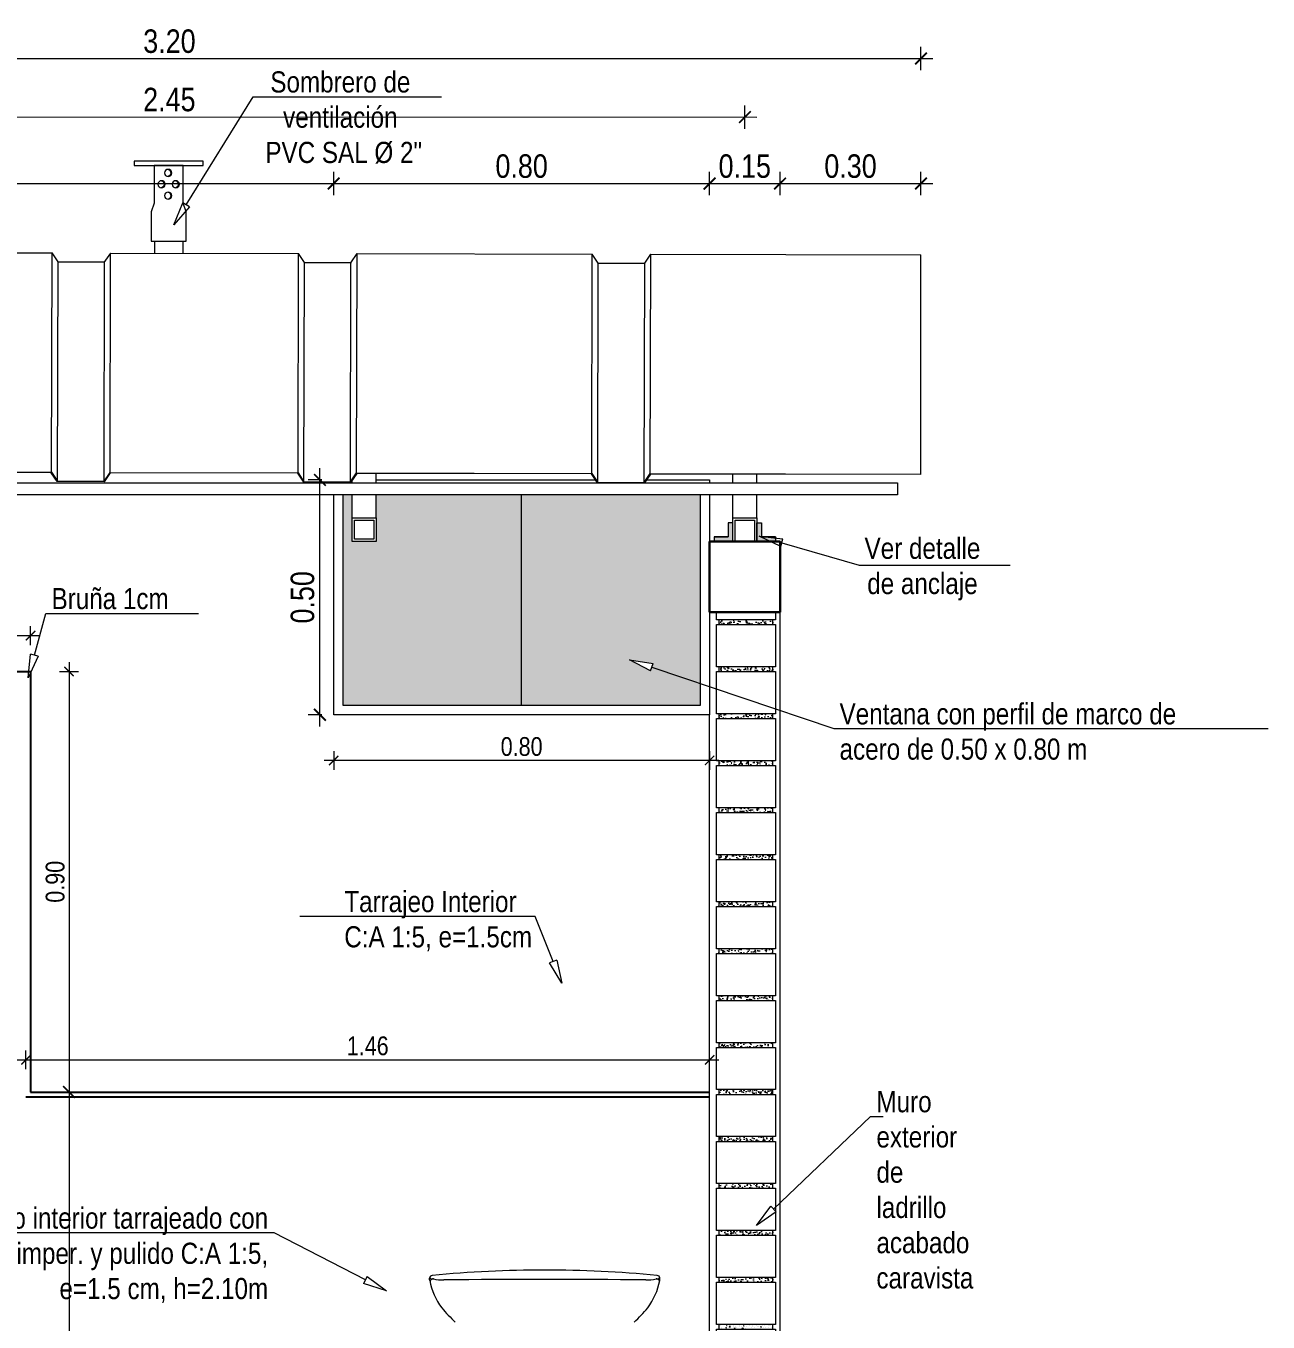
# Model space of a CAD drawing. Header units: metres. Extents: x 116.6 to 157, y -0.9 to 78.1.
# Drawn here: x 118.91 to 121.553, y 68.803 to 71.562 of the extents above; entities that cross this region are included whole.
import ezdxf
from ezdxf import colors
from ezdxf.entities.mleader import LeaderData, LeaderLine
from ezdxf.math import Vec2, Vec3

# ---------------------------------------------------------------- set-up
doc = ezdxf.new("R2010")
doc.units = ezdxf.units.M
doc.layers.get('0').update_dxf_attribs({"color": 253})
doc.layers.get('Defpoints').update_dxf_attribs({"color": 30, "lineweight": 9})
for name, color, linetype, lineweight in [('-Accesorios PVC', 88, 'Continuous', 20), ('-Acero techos', 252, 'Continuous', 13), ('-Achurado', 251, 'Continuous', 5), ('-Acotado', 251, 'Continuous', 5), ('-Ladrillo', 34, 'Continuous', 9), ('-Techo', 136, 'Continuous', 20), ('-Vista', 148, 'Continuous', 9), ('FIC-2ES_CONCRETO 210', 251, 'Continuous', 30), ('FIC-2ES_VEREDA', 253, 'Continuous', 5), ('pluma 1', 1, 'Continuous', 9), ('sanitarios', 134, 'Continuous', 15), ('ventana', 152, 'Continuous', 20)]:
    doc.layers.add(name, color=color, linetype=linetype, lineweight=lineweight)
doc.layers.add('A_50_CotasExter', color=253, linetype='Continuous')
doc.styles.add('-Arial Narrow', font='ARIALN.TTF')
doc.dimstyles.new('Esc 1_20n', dxfattribs={"dimscale": 0.02, "dimtxt": 2, "dimasz": 1, "dimexe": 1, "dimexo": 1, "dimgap": 0.45, "dimtad": 1, "dimtoh": 1, "dimzin": 3, "dimdsep": 46, "dimtxsty": '-Arial Narrow', "dimblk": 'ARCHTICK', "dimcen": 1, "dimdle": 1, "dimclrd": 252, "dimclre": 252, "dimclrt": 252, "dimadec": 0, "dimazin": 0, "dimtfac": 1, "dimtix": 1, "dimtmove": 1, "dimatfit": 2, "dimldrblk": 'ARCHTICK', "dimfxl": 1, "dimfxlon": 1, "dimtolj": 2, "dimlwd": 5, "dimlwe": 5, "dimarcsym": 0})

# ---------------------------------------------------------------- blocks, each defined once
blk = doc.blocks.new('_ArchTick')
at = {"color": 0, "linetype": 'ByBlock', "const_width": 0.15}
blk.add_lwpolyline([(-0.5, -0.5), (0.5, 0.5)], dxfattribs=at)
blk = doc.blocks.new('*D89')
at = {"layer": '-Acotado', "color": 252, "lineweight": 5, "transparency": 16777216}
for p, q in [((118.0648, 70.2444), (118.0648, 70.2844)), ((118.9198, 70.2444), (118.9198, 70.2844)), ((118.0448, 70.2644), (118.9398, 70.2644))]:
    blk.add_line(p, q, dxfattribs=at)
at = {"layer": 'Defpoints', "color": 0, "transparency": 16777216}
for p in [(118.9198, 70.2644), (118.0648, 70.1781), (118.9198, 70.1781)]:
    blk.add_point(p, dxfattribs=at)
at = {"layer": '-Acotado', "color": 252, "lineweight": 5, "transparency": 16777216, "xscale": 0.02, "yscale": 0.02, "zscale": 0.02, "rotation": 180}
blk.add_blockref('_ArchTick', (118.0648, 70.2644), dxfattribs=at)
at = {"layer": '-Acotado', "color": 252, "lineweight": 5, "transparency": 16777216, "xscale": 0.02, "yscale": 0.02, "zscale": 0.02}
blk.add_blockref('_ArchTick', (118.9198, 70.2644), dxfattribs=at)
at = {"layer": '-Acotado', "color": 252, "transparency": 16777216, "insert": (118.4923, 70.2938), "char_height": 0.04, "attachment_point": 5, "style": '-Arial Narrow'}
blk.add_mtext('\\A2;0.85', dxfattribs=at)
blk = doc.blocks.new('*D87')
at = {"layer": '-Acotado', "color": 252, "lineweight": 5, "transparency": 16777216}
for p, q in [((118.9816, 70.1881), (119.0216, 70.1881)), ((119.0016, 70.2081), (119.0016, 69.2731)), ((118.9816, 69.2931), (119.0216, 69.2931))]:
    blk.add_line(p, q, dxfattribs=at)
at = {"layer": 'Defpoints', "color": 0, "transparency": 16777216}
for p in [(118.9198, 70.1881), (118.9198, 69.2931), (119.0016, 69.2931)]:
    blk.add_point(p, dxfattribs=at)
at = {"layer": '-Acotado', "color": 252, "lineweight": 5, "transparency": 16777216, "xscale": 0.02, "yscale": 0.02, "zscale": 0.02}
for p, rotation in [((119.0016, 70.1881), 90), ((119.0016, 69.2931), 270)]:
    blk.add_blockref('_ArchTick', p, dxfattribs=dict(at, rotation=rotation))
at = {"layer": '-Acotado', "color": 252, "transparency": 16777216, "insert": (118.9722, 69.7406), "char_height": 0.04, "attachment_point": 5, "rotation": 90, "style": '-Arial Narrow'}
blk.add_mtext('\\A2;0.90', dxfattribs=at)
blk = doc.blocks.new('*D86')
at = {"layer": '-Acotado', "color": 252, "lineweight": 5, "transparency": 16777216}
for p, q in [((118.8898, 69.3616), (120.3848, 69.3616)), ((118.9098, 69.3416), (118.9098, 69.3816)), ((120.3648, 69.3416), (120.3648, 69.3816))]:
    blk.add_line(p, q, dxfattribs=at)
at = {"layer": 'Defpoints', "color": 0, "transparency": 16777216}
for p in [(120.3648, 69.3616), (118.9098, 69.2831), (120.3648, 69.2831)]:
    blk.add_point(p, dxfattribs=at)
at = {"layer": '-Acotado', "color": 252, "lineweight": 5, "transparency": 16777216, "xscale": 0.02, "yscale": 0.02, "zscale": 0.02, "rotation": 180}
blk.add_blockref('_ArchTick', (118.9098, 69.3616), dxfattribs=at)
at = {"layer": '-Acotado', "color": 252, "lineweight": 5, "transparency": 16777216, "xscale": 0.02, "yscale": 0.02, "zscale": 0.02}
blk.add_blockref('_ArchTick', (120.3648, 69.3616), dxfattribs=at)
at = {"layer": '-Acotado', "color": 252, "transparency": 16777216, "insert": (119.6373, 69.3911), "char_height": 0.04, "attachment_point": 5, "style": '-Arial Narrow'}
blk.add_mtext('\\A2;1.46', dxfattribs=at)
blk = doc.blocks.new('*D88')
at = {"layer": '-Acotado', "color": 252, "lineweight": 5, "transparency": 16777216}
for p, q in [((119.5648, 70.0188), (119.5648, 69.9788)), ((120.3648, 70.0188), (120.3648, 69.9788)), ((120.3848, 69.9988), (119.5448, 69.9988))]:
    blk.add_line(p, q, dxfattribs=at)
at = {"layer": 'Defpoints', "color": 0, "transparency": 16777216}
for p in [(119.5648, 70.096), (120.3648, 70.096), (119.5648, 69.9988)]:
    blk.add_point(p, dxfattribs=at)
at = {"layer": '-Acotado', "color": 252, "lineweight": 5, "transparency": 16777216, "xscale": 0.02, "yscale": 0.02, "zscale": 0.02, "rotation": 180}
blk.add_blockref('_ArchTick', (119.5648, 69.9988), dxfattribs=at)
at = {"layer": '-Acotado', "color": 252, "lineweight": 5, "transparency": 16777216, "xscale": 0.02, "yscale": 0.02, "zscale": 0.02}
blk.add_blockref('_ArchTick', (120.3648, 69.9988), dxfattribs=at)
at = {"layer": '-Acotado', "color": 252, "transparency": 16777216, "insert": (119.9648, 70.0282), "char_height": 0.04, "attachment_point": 5, "style": '-Arial Narrow'}
blk.add_mtext('\\A2;0.80', dxfattribs=at)
blk = doc.blocks.new('Ladrillo de Canto')
at = {"layer": '-Achurado', "ltscale": 0.009}
h = blk.add_hatch(dxfattribs=at)
h.set_pattern_fill('AR-CONC', color=256, scale=0.0001)
h.paths.add_polyline_path([(0.0575, 0.01), (-0.0575, 0.01), (-0.0575, 0), (0.0575, 0)])
at = {"layer": '-Ladrillo', "lineweight": 5}
for p, q in [((-0.0625, 0.1), (0.0625, 0.1)), ((-0.0625, 0.01), (-0.0625, 0.1)), ((0.0625, 0.1), (0.0625, 0.01)), ((0.0625, 0.01), (-0.0625, 0.01))]:
    blk.add_line(p, q, dxfattribs=at)
blk.add_lwpolyline([(0.0575, 0.01), (-0.0575, 0.01), (-0.0575, 0), (0.0575, 0)], close=True, dxfattribs=at)
blk = doc.blocks.new('*U635')
at = {"layer": '-Acotado', "xscale": -1}
blk.add_blockref('Ladrillo de Canto', (0, -0.05), dxfattribs=at)
blk = doc.blocks.new('*U636')
at = {"layer": '-Acotado', "color": 0, "linetype": 'ByBlock', "lineweight": -2, "transparency": 16777216}
for p in [(0, 1.9), (0, 1.8)]:
    blk.add_blockref('*U635', p, dxfattribs=at)
at = {"layer": '-Acotado', "color": 0, "linetype": 'ByBlock', "lineweight": -2}
for p in [(0, 1.7), (0, 1.6), (0, 1.5), (0, 1.4), (0, 1.3), (0, 1.2), (0, 1.1), (0, 1), (0, 0.9), (0, 0.8), (0, 0.7), (0, 0.6), (0, 0.5), (0, 0.4), (0, 0.3), (0, 0.2), (0, 0.1), (0, 0)]:
    blk.add_blockref('*U635', p, dxfattribs=at)
blk = doc.blocks.new('_ClosedBlank')
at = {"color": 0, "linetype": 'ByBlock', "lineweight": -2}
for p, q in [((-1, 0.167), (0, 0)), ((-1, 0.167), (-1, -0.167)), ((0, 0), (-1, -0.167))]:
    blk.add_line(p, q, dxfattribs=at)
blk = doc.blocks.new('Sombrero de Ventilacion')
at = {"layer": '-Accesorios PVC', "ltscale": 0.009}
for points in [[(-0.105, 0.2436), (0.105, 0.2436), (0.105, 0.23), (-0.105, 0.23)], [(0.0529, 0.089), (0.0529, 0), (-0.0529, 0), (-0.0529, 0.089), (-0.0443, 0.1163), (-0.0443, 0.23), (0.0443, 0.23), (0.0443, 0.1163)]]:
    blk.add_lwpolyline(points, close=True, dxfattribs=at)
for centre in [(0.0014, 0.2076), (-0.0216, 0.1732), (0.0216, 0.1732), (0.0014, 0.1387)]:
    blk.add_circle(centre, 0.0109, dxfattribs=at)
for centre in [(0.0051, 0.2076), (-0.0179, 0.1732), (0.0253, 0.1732), (0.0051, 0.1387)]:
    blk.add_arc(centre, 0.0115, 108.8693, 251.1307, dxfattribs=at)
blk = doc.blocks.new('*D652')
at = {"layer": 'A_50_CotasExter', "color": 252, "lineweight": 5, "transparency": 16777216}
for p, q in [((117.9901, 71.3437), (117.9901, 71.3937)), ((120.4401, 71.3431), (120.4401, 71.3931)), ((117.9651, 71.3688), (120.4651, 71.3681))]:
    blk.add_line(p, q, dxfattribs=at)
at = {"layer": 'Defpoints', "color": 0, "transparency": 16777216}
for p in [(120.4401, 71.3681), (117.9898, 70.3154), (120.4398, 70.3147)]:
    blk.add_point(p, dxfattribs=at)
at = {"layer": 'A_50_CotasExter', "color": 252, "lineweight": 5, "transparency": 16777216, "xscale": 0.025, "yscale": 0.025, "zscale": 0.025}
for p, rotation in [((117.9901, 71.3687), 179.984360985541), ((120.4401, 71.3681), 359.9843609855409)]:
    blk.add_blockref('_ArchTick', p, dxfattribs=dict(at, rotation=rotation))
at = {"layer": 'A_50_CotasExter', "color": 252, "transparency": 16777216, "insert": (119.2151, 71.4052), "char_height": 0.05, "attachment_point": 5, "rotation": 359.9844, "style": '-Arial Narrow'}
blk.add_mtext('\\A2;2.45', dxfattribs=at)
blk = doc.blocks.new('*D655')
at = {"layer": 'A_50_CotasExter', "color": 252, "lineweight": 5, "transparency": 16777216}
for p, q in [((118.0648, 71.2017), (118.0648, 71.2517)), ((119.5648, 71.2017), (119.5648, 71.2517)), ((118.0398, 71.2267), (119.5898, 71.2267))]:
    blk.add_line(p, q, dxfattribs=at)
at = {"layer": 'Defpoints', "color": 0, "transparency": 16777216}
for p in [(119.5648, 71.2267), (118.0648, 70.4647), (119.5648, 70.096)]:
    blk.add_point(p, dxfattribs=at)
at = {"layer": 'A_50_CotasExter', "color": 252, "lineweight": 5, "transparency": 16777216, "xscale": 0.025, "yscale": 0.025, "zscale": 0.025, "rotation": 180}
blk.add_blockref('_ArchTick', (118.0648, 71.2267), dxfattribs=at)
at = {"layer": 'A_50_CotasExter', "color": 252, "lineweight": 5, "transparency": 16777216, "xscale": 0.025, "yscale": 0.025, "zscale": 0.025}
blk.add_blockref('_ArchTick', (119.5648, 71.2267), dxfattribs=at)
at = {"layer": 'A_50_CotasExter', "color": 252, "transparency": 16777216, "insert": (118.8148, 71.2635), "char_height": 0.05, "attachment_point": 5, "style": '-Arial Narrow'}
blk.add_mtext('\\A2;1.50', dxfattribs=at)
blk = doc.blocks.new('*D656')
at = {"layer": 'A_50_CotasExter', "color": 252, "lineweight": 5, "transparency": 16777216}
for p, q in [((119.5648, 71.2017), (119.5648, 71.2517)), ((120.3648, 71.2017), (120.3648, 71.2517)), ((119.5398, 71.2267), (120.3898, 71.2267))]:
    blk.add_line(p, q, dxfattribs=at)
at = {"layer": 'Defpoints', "color": 0, "transparency": 16777216}
for p in [(120.3648, 71.2267), (119.5648, 70.096), (120.3648, 70.096)]:
    blk.add_point(p, dxfattribs=at)
at = {"layer": 'A_50_CotasExter', "color": 252, "lineweight": 5, "transparency": 16777216, "xscale": 0.025, "yscale": 0.025, "zscale": 0.025, "rotation": 180}
blk.add_blockref('_ArchTick', (119.5648, 71.2267), dxfattribs=at)
at = {"layer": 'A_50_CotasExter', "color": 252, "lineweight": 5, "transparency": 16777216, "xscale": 0.025, "yscale": 0.025, "zscale": 0.025}
blk.add_blockref('_ArchTick', (120.3648, 71.2267), dxfattribs=at)
at = {"layer": 'A_50_CotasExter', "color": 252, "transparency": 16777216, "insert": (119.9648, 71.2635), "char_height": 0.05, "attachment_point": 5, "style": '-Arial Narrow'}
blk.add_mtext('\\A2;0.80', dxfattribs=at)
blk = doc.blocks.new('*D657')
at = {"layer": 'A_50_CotasExter', "color": 252, "lineweight": 5, "transparency": 16777216}
for p, q in [((120.3648, 71.2017), (120.3648, 71.2517)), ((120.5148, 71.2017), (120.5148, 71.2517)), ((120.3398, 71.2267), (120.5398, 71.2267))]:
    blk.add_line(p, q, dxfattribs=at)
at = {"layer": 'Defpoints', "color": 0, "transparency": 16777216}
for p in [(120.5148, 71.2267), (120.5148, 70.3147), (120.3648, 70.096)]:
    blk.add_point(p, dxfattribs=at)
at = {"layer": 'A_50_CotasExter', "color": 252, "lineweight": 5, "transparency": 16777216, "xscale": 0.025, "yscale": 0.025, "zscale": 0.025, "rotation": 180}
blk.add_blockref('_ArchTick', (120.3648, 71.2267), dxfattribs=at)
at = {"layer": 'A_50_CotasExter', "color": 252, "lineweight": 5, "transparency": 16777216, "xscale": 0.025, "yscale": 0.025, "zscale": 0.025}
blk.add_blockref('_ArchTick', (120.5148, 71.2267), dxfattribs=at)
at = {"layer": 'A_50_CotasExter', "color": 252, "transparency": 16777216, "insert": (120.4398, 71.2635), "char_height": 0.05, "attachment_point": 5, "style": '-Arial Narrow'}
blk.add_mtext('\\A2;0.15', dxfattribs=at)
blk = doc.blocks.new('*D658')
at = {"layer": 'A_50_CotasExter', "color": 252, "lineweight": 5, "transparency": 16777216}
for p, q in [((120.5148, 71.2017), (120.5148, 71.2517)), ((120.8148, 71.2017), (120.8148, 71.2517)), ((120.4898, 71.2267), (120.8398, 71.2267))]:
    blk.add_line(p, q, dxfattribs=at)
at = {"layer": 'Defpoints', "color": 0, "transparency": 16777216}
for p in [(120.8148, 71.2267), (120.8148, 71.0749), (120.5148, 70.3147)]:
    blk.add_point(p, dxfattribs=at)
at = {"layer": 'A_50_CotasExter', "color": 252, "lineweight": 5, "transparency": 16777216, "xscale": 0.025, "yscale": 0.025, "zscale": 0.025, "rotation": 180}
blk.add_blockref('_ArchTick', (120.5148, 71.2267), dxfattribs=at)
at = {"layer": 'A_50_CotasExter', "color": 252, "lineweight": 5, "transparency": 16777216, "xscale": 0.025, "yscale": 0.025, "zscale": 0.025}
blk.add_blockref('_ArchTick', (120.8148, 71.2267), dxfattribs=at)
at = {"layer": 'A_50_CotasExter', "color": 252, "transparency": 16777216, "insert": (120.6648, 71.2635), "char_height": 0.05, "attachment_point": 5, "style": '-Arial Narrow'}
blk.add_mtext('\\A2;0.30', dxfattribs=at)
blk = doc.blocks.new('*D659')
at = {"layer": 'A_50_CotasExter', "color": 252, "lineweight": 5, "transparency": 16777216}
for p, q in [((117.6158, 71.4674), (117.6158, 71.5174)), ((120.8148, 71.4678), (120.8148, 71.5178)), ((117.5908, 71.4924), (120.8398, 71.4928))]:
    blk.add_line(p, q, dxfattribs=at)
at = {"layer": 'Defpoints', "color": 0, "transparency": 16777216}
for p in [(120.8148, 71.4928), (117.6159, 71.0821), (120.8148, 71.0825)]:
    blk.add_point(p, dxfattribs=at)
at = {"layer": 'A_50_CotasExter', "color": 252, "lineweight": 5, "transparency": 16777216, "xscale": 0.025, "yscale": 0.025, "zscale": 0.025}
for p, rotation in [((117.6158, 71.4924), 180.0080432990749), ((120.8148, 71.4928), 0.008043299074957532)]:
    blk.add_blockref('_ArchTick', p, dxfattribs=dict(at, rotation=rotation))
at = {"layer": 'A_50_CotasExter', "color": 252, "transparency": 16777216, "insert": (119.2153, 71.5294), "char_height": 0.05, "attachment_point": 5, "rotation": 0.008, "style": '-Arial Narrow'}
blk.add_mtext('\\A2;3.20', dxfattribs=at)
blk = doc.blocks.new('*D684')
at = {"layer": 'A_50_CotasExter', "color": 252, "lineweight": 5, "transparency": 16777216}
for p, q in [((119.5355, 70.071), (119.5355, 70.621)), ((119.5398, 70.596), (119.5105, 70.596)), ((119.5398, 70.096), (119.5105, 70.096))]:
    blk.add_line(p, q, dxfattribs=at)
at = {"layer": 'Defpoints', "color": 0, "transparency": 16777216}
for p in [(119.5355, 70.596), (119.5648, 70.596), (119.5648, 70.096)]:
    blk.add_point(p, dxfattribs=at)
at = {"layer": 'A_50_CotasExter', "color": 252, "lineweight": 5, "transparency": 16777216, "xscale": 0.025, "yscale": 0.025, "zscale": 0.025}
for p, rotation in [((119.5355, 70.596), 90), ((119.5355, 70.096), 270)]:
    blk.add_blockref('_ArchTick', p, dxfattribs=dict(at, rotation=rotation))
at = {"layer": 'A_50_CotasExter', "color": 252, "transparency": 16777216, "insert": (119.4987, 70.346), "char_height": 0.05, "attachment_point": 5, "rotation": 90, "style": '-Arial Narrow'}
blk.add_mtext('\\A2;0.50', dxfattribs=at)
blk = doc.blocks.new('*D828')
at = {"layer": 'Defpoints', "color": 0, "transparency": 16777216}
for p in [(119.0216, 69.2931), (119.0016, 68.0881), (119.0216, 68.0881)]:
    blk.add_point(p, dxfattribs=at)
at = {"layer": 'FIC-2ES_VEREDA', "color": 252, "lineweight": 5, "transparency": 16777216}
for p, q in [((119.0016, 69.3181), (119.0016, 68.0631)), ((119.0016, 69.2931), (118.9766, 69.2931)), ((119.0016, 68.0881), (118.9766, 68.0881))]:
    blk.add_line(p, q, dxfattribs=at)
at = {"layer": 'FIC-2ES_VEREDA', "color": 252, "lineweight": 5, "transparency": 16777216, "xscale": 0.025, "yscale": 0.025, "zscale": 0.025}
for p, rotation in [((119.0016, 69.2931), 90), ((119.0016, 68.0881), 270)]:
    blk.add_blockref('_ArchTick', p, dxfattribs=dict(at, rotation=rotation))
at = {"layer": 'FIC-2ES_VEREDA', "color": 252, "transparency": 16777216, "insert": (118.9649, 68.6906), "char_height": 0.05, "attachment_point": 5, "rotation": 90, "style": '-Arial Narrow'}
blk.add_mtext('\\A2;1.20', dxfattribs=at)

msp = doc.modelspace()

# ---------------------------------------------------------------- hatches: boundary and pattern name
at = {"layer": '-Accesorios PVC'}
h = msp.add_hatch(color=256, dxfattribs=at)
h.dxf.hatch_style = 1
h.paths.add_polyline_path([(120.4144, 70.4647), (120.4144, 70.5047), (120.4044, 70.5047), (120.4044, 70.4747), (120.3744, 70.4747), (120.3744, 70.4647)])
h = msp.add_hatch(color=256, dxfattribs=at)
h.dxf.hatch_style = 1
h.paths.add_polyline_path([(120.4653, 70.4647), (120.4653, 70.5047), (120.4753, 70.5047), (120.4753, 70.4747), (120.5053, 70.4747), (120.5053, 70.4647)])
at = {"layer": '-Acero techos', "true_color": 0xadddf7}
h = msp.add_hatch(dxfattribs=at)
h.set_pattern_fill('AR-CONC', color=141, scale=0.0001)
h.paths.add_polyline_path([(120.3448, 70.5642), (119.6554, 70.5642), (119.6553, 70.4647), (119.6044, 70.4647), (119.6044, 70.5642), (119.5848, 70.5642), (119.5848, 70.116), (120.3448, 70.116), (120.3448, 70.1624), (120.2419, 70.1972), (120.2392, 70.1893), (120.1945, 70.2131), (120.2446, 70.2051), (120.2419, 70.1972), (120.3448, 70.1624)])
at = {"layer": '-Achurado', "ltscale": 0.009}
h = msp.add_hatch(dxfattribs=at)
h.set_pattern_fill('AR-CONC', color=256, scale=0.0001)
h.set_pattern_definition([(50, (120.442332, 70.288149), (0.0182185, -0.001594), [0.001905, -0.020955]), (355, (120.442332, 70.28815), (-0.0035243, 0.0191057), [0.001524, -0.016764]), (100.45, (120.44385, 70.288016), (0.014694, 0.017512), [0.001619, -0.017809]), (46.184, (120.442332, 70.29323), (0.027108, -0.004204), [0.0028575, -0.0314325]), (96.636, (120.44459, 70.29288), (0.02374, 0.024743), [0.0024285, -0.0267136]), (351.184, (120.442332, 70.29323), (0.02374, 0.024743), [0.002286, -0.025146]), (21, (120.444872, 70.291959), (0.0151614, -0.0102265), [0.001905, -0.020955]), (326, (120.444872, 70.29196), (0.00618, 0.018419), [0.001524, -0.016764]), (71.45, (120.446136, 70.291107), (0.0213416, 0.0081923), [0.001619, -0.017809]), (37.5, (120.442332, 70.288149), (0.00030886, 0.0084555), [0, -0.0165608, 0, -0.017018, 0, -0.0168275]), (7.5, (120.442332, 70.288149), (0.006682, 0.010018), [0, -0.0097028, 0, -0.0161798, 0, -0.0064135]), (327.5, (120.436668, 70.288149), (0.01355906, -0.0005729), [0, -0.00635, 0, -0.019812, 0, -0.026289]), (317.5, (120.434128, 70.288149), (0.014813, 0.0025426), [0, -0.008255, 0, -0.0131572, 0, -0.018669])])
h.paths.add_polyline_path([(120.4998, 70.2981), (120.3848, 70.2981), (120.3848, 70.2881), (120.4998, 70.2881)])

# ---------------------------------------------------------------- linework, layer by layer
at = {"layer": '-Accesorios PVC', "lineweight": 5}
for p, q in [((120.3744, 70.4747), (120.4044, 70.4747)), ((120.5053, 70.4747), (120.4753, 70.4747))]:
    msp.add_line(p, q, dxfattribs=at)
at = {"layer": '-Acero techos', "color": 146, "ltscale": 0.009, "true_color": 0x105689}
for p, q in [((119.6553, 70.5896), (119.6553, 70.6107)), ((120.4144, 70.5896), (120.4144, 70.608)), ((120.4653, 70.5896), (120.4653, 70.6079)), ((119.6044, 70.5896), (119.6044, 70.5958)), ((119.6044, 70.5155), (119.6044, 70.5642)), ((119.6553, 70.5155), (119.6553, 70.5642)), ((120.4144, 70.5155), (120.4144, 70.5642)), ((120.4653, 70.5155), (120.4653, 70.5642))]:
    msp.add_line(p, q, dxfattribs=at)
for points in [[(117.6648, 70.5896), (120.7647, 70.5896), (120.7647, 70.5642), (117.6648, 70.5642)], [(119.6094, 70.4697), (119.6094, 70.5105), (119.6503, 70.5105), (119.6503, 70.4697)]]:
    msp.add_lwpolyline(points, close=True, dxfattribs=at)
for points in [[(119.6553, 70.4647), (119.6044, 70.4647), (119.6044, 70.5155), (119.6553, 70.5155), (119.6553, 70.4647)], [(120.4144, 70.4647), (120.4144, 70.5155), (120.4653, 70.5155), (120.4653, 70.4647)], [(120.4194, 70.4647), (120.4194, 70.5105), (120.4603, 70.5105), (120.4603, 70.4647)]]:
    msp.add_lwpolyline(points, dxfattribs=at)
at = {"layer": '-Acotado'}
for points in [[(120.4144, 70.4647), (120.4144, 70.5047), (120.4044, 70.5047), (120.4044, 70.4747), (120.3744, 70.4747), (120.3744, 70.4647), (120.4144, 70.4647)], [(120.4653, 70.4647), (120.4653, 70.5047), (120.4753, 70.5047), (120.4753, 70.4747), (120.5053, 70.4747), (120.5053, 70.4647), (120.4653, 70.4647)]]:
    msp.add_lwpolyline(points, dxfattribs=at)
at = {"layer": '-Ladrillo', "lineweight": 5}
msp.add_lwpolyline([(120.5048, 70.3147), (120.5048, 70.2981), (120.3798, 70.2981), (120.3798, 70.3147)], dxfattribs=at)
msp.add_lwpolyline([(120.4998, 70.2981), (120.3848, 70.2981), (120.3848, 70.2881), (120.4998, 70.2881)], close=True, dxfattribs=at)
at = {"layer": '-Techo'}
for p, q in [((118.4652, 71.0802), (118.9657, 71.079)), ((118.9644, 70.6123), (118.9654, 71.079)), ((118.9784, 71.06), (118.9657, 71.079)), ((119.0767, 71.0588), (119.0902, 71.0788)), ((119.0889, 70.612), (119.0899, 71.0784)), ((119.0902, 71.0788), (119.4902, 71.0779)), ((119.4889, 70.6111), (119.4899, 71.0779)), ((119.5029, 71.0588), (119.4902, 71.0779)), ((119.6012, 71.0576), (119.6147, 71.0776)), ((119.6134, 70.6108), (119.6145, 71.0772)), ((119.6147, 71.0776), (120.1152, 71.0765)), ((120.1139, 70.6097), (120.115, 71.0765)), ((120.128, 71.0574), (120.1152, 71.0765)), ((120.2269, 71.0572), (120.2397, 71.0762)), ((120.2384, 70.6094), (120.2395, 71.0758)), ((120.2397, 71.0762), (120.8148, 71.0749)), ((120.8148, 70.6071), (120.8148, 71.0749)), ((118.9771, 70.5933), (118.9782, 71.0604)), ((118.9784, 71.06), (119.0779, 71.0598)), ((119.0761, 70.593), (119.0771, 71.0598)), ((119.5016, 70.5921), (119.5027, 71.0592)), ((119.5029, 71.0588), (119.6024, 71.0586)), ((119.6006, 70.5919), (119.6016, 71.0586)), ((120.1267, 70.5907), (120.1277, 71.0578)), ((120.128, 71.0574), (120.2269, 71.0572)), ((120.2256, 70.5905), (120.2267, 71.0572)), ((118.9638, 70.6113), (118.4644, 70.6124)), ((118.9766, 70.5923), (118.9638, 70.6113)), ((119.0894, 70.611), (119.0766, 70.592)), ((119.4884, 70.6101), (119.0894, 70.611)), ((119.5011, 70.5911), (119.4884, 70.6101)), ((119.6006, 70.5919), (119.6134, 70.6108)), ((119.6139, 70.6098), (119.6011, 70.5909)), ((119.6134, 70.6108), (120.1139, 70.6097)), ((120.1134, 70.6087), (119.6139, 70.6098)), ((120.1261, 70.5897), (120.1134, 70.6087)), ((120.1139, 70.6097), (120.1267, 70.5907)), ((120.2256, 70.5905), (120.2384, 70.6094)), ((120.239, 70.6084), (120.2261, 70.5895)), ((120.2384, 70.6094), (120.8148, 70.6081)), ((120.8148, 70.6071), (120.239, 70.6084)), ((119.0766, 70.592), (118.9766, 70.5923)), ((119.6011, 70.5909), (119.5011, 70.5911)), ((120.2261, 70.5895), (120.1261, 70.5897)), ((120.1267, 70.5907), (120.2256, 70.5905))]:
    msp.add_line(p, q, dxfattribs=at)
for points in [[(118.4503, 70.5934), (118.4639, 70.6134), (118.9644, 70.6123), (118.9771, 70.5933), (119.0766, 70.593)], [(119.0754, 70.592), (119.0889, 70.612), (119.4889, 70.6111), (119.5016, 70.5921), (119.6006, 70.5919)]]:
    msp.add_lwpolyline(points, dxfattribs=at)
at = {"layer": '-Vista'}
for p, q in [((120.5148, 68.2881), (120.5148, 70.3147)), ((120.3648, 68.2881), (120.3648, 70.096))]:
    msp.add_line(p, q, dxfattribs=at)
for p, q in [((118.0648, 70.1881), (118.9198, 70.1881)), ((118.9098, 69.2831), (120.3648, 69.2831)), ((118.9198, 69.2931), (120.3648, 69.2931))]:
    msp.add_line(p, q)
msp.add_lwpolyline([(118.9198, 70.1881), (118.9198, 69.2931)])
at = {"layer": 'FIC-2ES_CONCRETO 210', "ltscale": 0.025}
msp.add_lwpolyline([(120.3648, 70.3147), (120.5148, 70.3147), (120.5148, 70.4647), (120.3648, 70.4647)], close=True, dxfattribs=at)
at = {"layer": 'FIC-2ES_VEREDA'}
for p, q in [((119.9648, 70.116), (119.9648, 70.5642)), ((120.4144, 70.4647), (120.4144, 70.5047)), ((120.4653, 70.4647), (120.4653, 70.5047))]:
    msp.add_line(p, q, dxfattribs=at)
at = {"layer": 'pluma 1', "color": 152}
for points in [[(119.1835, 71.1037), (119.1835, 71.0785)], [(119.2436, 71.1037), (119.2436, 71.0784)]]:
    msp.add_lwpolyline(points, dxfattribs=at)
at = {"layer": 'sanitarios'}
for p, q in [((119.769, 68.8932), (119.769, 68.8968)), ((120.259, 68.8932), (120.259, 68.8968))]:
    msp.add_line(p, q, dxfattribs=at)
for centre, radius, start, end in [((119.775, 68.8968), 0.006, 95.4182, 180), ((119.775, 68.8932), 0.006, 180, 191.5951), ((119.9193, 68.9228), 0.1533, 191.5951, 215.6587), ((119.7713, 68.8983), 0.002, 158.102, 256.4968), ((119.7759, 68.8892), 0.006, 79.5627, 193.1752), ((119.7982, 69.0104), 0.1172, 256.4968, 259.5627), ((120.014, 66.377), 2.5371, 84.5818, 95.4182), ((119.7982, 69.0104), 0.1172, 259.5627, 270.3922), ((120.014, 45.7811), 23.113, 89.46702, 90.53298), ((120.2298, 69.0104), 0.1172, 269.6078, 280.4373), ((120.1088, 68.9228), 0.1533, 324.3413, 348.4049), ((120.2298, 69.0104), 0.1172, 280.4373, 283.5032), ((120.2522, 68.8892), 0.006, 346.8248, 100.4373), ((120.253, 68.8968), 0.006, 0, 84.5818), ((120.2567, 68.8983), 0.002, 283.5032, 21.898), ((120.253, 68.8932), 0.006, 348.4049, 0), ((120.0677, 69.0677), 0.3597, 220.6507, 227.2937), ((119.9604, 69.0677), 0.3597, 312.7063, 319.3493)]:
    msp.add_arc(centre, radius, start, end, dxfattribs=at)
at = {"layer": 'ventana', "color": 18, "true_color": 0x000000}
for points in [[(119.5648, 70.5896), (119.5648, 70.5909)], [(119.6553, 70.596), (120.1219, 70.596)], [(120.2306, 70.596), (120.3648, 70.596), (120.3648, 70.5896)], [(120.3648, 70.5642), (120.3648, 70.096), (119.5648, 70.096), (119.5648, 70.5642)], [(120.3448, 70.5642), (120.3448, 70.116), (119.5848, 70.116), (119.5848, 70.5642)]]:
    msp.add_lwpolyline(points, dxfattribs=at)

# ---------------------------------------------------------------- block references
at = {"layer": '-Accesorios PVC', "xscale": -0.7004046625545017, "yscale": 0.7004046625545017, "zscale": 0.7004046625545017}
msp.add_blockref('Sombrero de Ventilacion', (119.2136, 71.1038), dxfattribs=at)
at = {"layer": '-Acotado', "xscale": -1}
msp.add_blockref('*U636', (120.4423, 68.3381), dxfattribs=at)

# ---------------------------------------------------------------- dimensions: what is measured, and where the dimension line sits
at = {"layer": '-Acotado'}
for base, p1, p2, picture, middle in [((118.9198301, 70.2644185), (118.0648302, 70.1781492), (118.9198301, 70.1781492), '*D89', (118.4923301, 70.2938415)), ((119.5648, 69.9988), (120.3648, 70.096), (119.5648, 70.096), '*D88', (119.9648, 70.0282))]:
    dim = msp.add_linear_dim(base=base, p1=p1, p2=p2, dimstyle='Esc 1_20n', dxfattribs=at)
    dim.commit()
    dim.dimension.update_dxf_attribs({"geometry": picture, "text_midpoint": middle})
dim = msp.add_linear_dim(base=(119.001629349, 69.293149237), p1=(118.919830113, 70.188149245), p2=(118.919830113, 69.293149237), angle=90, dimstyle='Esc 1_20n', dxfattribs=at)
dim.commit()
dim.dimension.update_dxf_attribs({"geometry": '*D87', "text_midpoint": (118.972206429, 69.740649241)})
dim = msp.add_aligned_dim(p1=(118.9098301, 69.2831492), p2=(120.3648302, 69.2831493), distance=0.0784892, dimstyle='Esc 1_20n', dxfattribs=at)
dim.commit()
dim.dimension.update_dxf_attribs({"geometry": '*D86', "text_midpoint": (119.6373301, 69.3910614)})
at = {"layer": 'A_50_CotasExter'}
for p1, p2, distance, picture, middle in [((117.6159, 71.0821), (120.8148, 71.0825), 0.4103, '*D659', (119.2153, 71.5294)), ((117.9898, 70.3154), (120.4398, 70.3147), 1.0533, '*D652', (119.2151, 71.4052)), ((119.5648, 70.096), (119.5648, 70.596), 0.0293, '*D684', (119.4987, 70.346))]:
    dim = msp.add_aligned_dim(p1=p1, p2=p2, distance=distance, dimstyle='Esc 1_20n', override={"dimscale": 0.025}, dxfattribs=at)
    dim.commit()
    dim.dimension.update_dxf_attribs({"geometry": picture, "text_midpoint": middle})
for base, p1, p2, picture, middle in [((119.5648, 71.2267), (118.0648, 70.4647), (119.5648, 70.096), '*D655', (118.8148, 71.2635)), ((120.3648, 71.2267), (119.5648, 70.096), (120.3648, 70.096), '*D656', (119.9648, 71.2635)), ((120.5148, 71.2267), (120.3648, 70.096), (120.5148, 70.3147), '*D657', (120.4398, 71.2635)), ((120.8148, 71.2267), (120.5148, 70.3147), (120.8148, 71.0749), '*D658', (120.6648, 71.2635))]:
    dim = msp.add_linear_dim(base=base, p1=p1, p2=p2, angle=180, dimstyle='Esc 1_20n', override={"dimscale": 0.025}, dxfattribs=at)
    dim.commit()
    dim.dimension.update_dxf_attribs({"geometry": picture, "text_midpoint": middle})
at = {"layer": 'FIC-2ES_VEREDA'}
dim = msp.add_linear_dim(base=(119.001629349, 68.088149245), p1=(119.021629349, 69.293149237), p2=(119.021629349, 68.088149245), angle=90, dimstyle='Esc 1_20n', override={"dimscale": 0.025}, dxfattribs=at)
dim.commit()
dim.dimension.update_dxf_attribs({"geometry": '*D828', "text_midpoint": (118.9648507, 68.690649241)})

# ---------------------------------------------------------------- leaders
at = {"layer": '-Acotado'}
ml = msp.add_multileader_mtext('Standard', dxfattribs=at)
ml.set_content('Sombrero de\\Pventilación\\P PVC SAL %%C 2"', color=7, style='-Arial Narrow')
ml.set_leader_properties(color=7, linetype='Continuous', lineweight=0)
ml.set_arrow_properties(name='CLOSEDBLANK')
ml.build(insert=Vec2(0, 0))
ml.multileader.update_dxf_attribs({"has_dogleg": 0, "text_left_attachment_type": 6, "text_right_attachment_type": 6, "dogleg_length": 0, "arrow_head_size": 0.05, "scale": 0.025})
ctx = ml.context
ctx.base_point, ctx.scale, ctx.char_height, ctx.arrow_head_size, ctx.landing_gap_size, ctx.plane_origin = Vec3(119.3938, 71.4115), 0.025, 0.045, 0.05, 0.0125, Vec3(119.1079, 71.0643)
ctx.left_attachment, ctx.right_attachment, ctx.text_align_type = 6, 6, 1
notes = []
notes.append((ctx, [(0, (1, 1, 0), (119.3938, 71.4115), (1, 0), 0, [(0, [(119.2243, 71.139)], 0, [])])]))
ctx.mtext.insert, ctx.mtext.alignment, ctx.mtext.flow_direction = Vec3(119.579, 71.4655), 2, 5
ml = msp.add_multileader_mtext('Standard', dxfattribs=at)
ml.set_content('Ver detalle\\Pde anclaje', color=7, style='-Arial Narrow')
ml.set_leader_properties(color=7, linetype='ByLayer', lineweight=0)
ml.set_arrow_properties(name='CLOSEDBLANK')
ml.build(insert=Vec2(0, 0))
ml.multileader.update_dxf_attribs({"has_dogleg": 0, "text_left_attachment_type": 6, "text_right_attachment_type": 6, "dogleg_length": 0, "arrow_head_size": 0.05, "scale": 0.025})
ctx = ml.context
ctx.base_point, ctx.scale, ctx.char_height, ctx.arrow_head_size, ctx.landing_gap_size, ctx.plane_origin = Vec3(120.6834, 70.4146), 0.025, 0.045, 0.05, 0.0125, Vec3(122.634, 71.8619)
ctx.left_attachment, ctx.right_attachment, ctx.text_align_type = 6, 6, 1
notes.append((ctx, [(0, (1, 1, 0), (120.6834, 70.4146), (1, 0), 0, [(0, [(120.4706, 70.4761)], 0, [])])]))
ctx.mtext.insert, ctx.mtext.alignment, ctx.mtext.flow_direction = Vec3(120.8179, 70.4729), 2, 5
ml = msp.add_multileader_mtext('Standard', dxfattribs=at)
ml.set_content('Bruña 1cm', color=7, style='-Arial Narrow')
ml.set_leader_properties(color=7, linetype='ByLayer', lineweight=0)
ml.set_arrow_properties(name='CLOSEDBLANK')
ml.build(insert=Vec2(0, 0))
ml.multileader.update_dxf_attribs({"has_dogleg": 0, "text_left_attachment_type": 6, "text_right_attachment_type": 6, "dogleg_length": 0, "arrow_head_size": 0.05, "scale": 0.025})
ctx = ml.context
ctx.base_point, ctx.scale, ctx.char_height, ctx.arrow_head_size, ctx.landing_gap_size, ctx.plane_origin = Vec3(118.9519, 70.3118), 0.025, 0.045, 0.05, 0.0125, Vec3(121.0766, 72.0794)
ctx.left_attachment, ctx.right_attachment = 6, 6
notes.append((ctx, [(0, (1, 1, 0), (118.9519, 70.3118), (1, 0), 0, [(0, [(118.9147, 70.1748)], 0, [])])]))
ctx.mtext.insert, ctx.mtext.flow_direction = Vec3(118.9644, 70.3658), 5
ml = msp.add_multileader_mtext('Standard', dxfattribs=at)
ml.set_content('Ventana con perfil de marco de \\Pacero de 0.50 x 0.80 m', color=7, style='-Arial Narrow')
ml.set_leader_properties(color=7, linetype='ByLayer', lineweight=0)
ml.set_arrow_properties(name='CLOSEDBLANK')
ml.build(insert=Vec2(0, 0))
ml.multileader.update_dxf_attribs({"has_dogleg": 0, "text_left_attachment_type": 6, "text_right_attachment_type": 6, "dogleg_length": 0, "arrow_head_size": 0.05, "scale": 0.025})
ctx = ml.context
ctx.base_point, ctx.scale, ctx.char_height, ctx.arrow_head_size, ctx.landing_gap_size, ctx.plane_origin = Vec3(120.629, 70.0665), 0.025, 0.045, 0.05, 0.0125, Vec3(123.3514, 70.971)
ctx.left_attachment, ctx.right_attachment = 6, 6
notes.append((ctx, [(0, (1, 1, 0), (120.629, 70.0665), (1, 0), 0, [(0, [(120.1945, 70.2131)], 0, [])])]))
ctx.mtext.insert, ctx.mtext.flow_direction = Vec3(120.6415, 70.1205), 5
ml = msp.add_multileader_mtext('Standard', dxfattribs=at)
ml.set_content('Tarrajeo Interior \\PC:A 1:5, e=1.5cm', color=7, style='-Arial Narrow')
ml.set_leader_properties(color=7, linetype='ByLayer', lineweight=0)
ml.set_arrow_properties(name='CLOSEDBLANK')
ml.build(insert=Vec2(0, 0))
ml.multileader.update_dxf_attribs({"has_dogleg": 0, "text_left_attachment_type": 6, "text_right_attachment_type": 6, "dogleg_length": 0, "arrow_head_size": 0.05, "scale": 0.025})
ctx = ml.context
ctx.base_point, ctx.scale, ctx.char_height, ctx.arrow_head_size, ctx.landing_gap_size, ctx.plane_origin = Vec3(119.5749, 69.667), 0.025, 0.045, 0.05, 0.0125, Vec3(119.5072, 71.0563)
ctx.left_attachment, ctx.right_attachment = 6, 6
notes.append((ctx, [(1, (1, 1, 0), (119.9939, 69.667), (-1, 0), 0, [(1, [(120.0506, 69.5245)], 0, [])])]))
ctx.mtext.insert, ctx.mtext.flow_direction = Vec3(119.5874, 69.721), 5
ml = msp.add_multileader_mtext('Standard', dxfattribs=at)
ml.set_content('Muro exterior de ladrillo\\Pacabado caravista', color=7, style='-Arial Narrow')
ml.set_leader_properties(color=7, linetype='ByLayer', lineweight=0)
ml.set_arrow_properties(name='CLOSEDBLANK')
ml.build(insert=Vec2(0, 0))
ml.multileader.update_dxf_attribs({"has_dogleg": 0, "text_left_attachment_type": 6, "text_right_attachment_type": 6, "dogleg_length": 0, "arrow_head_size": 0.05, "scale": 0.025})
ctx = ml.context
ctx.base_point, ctx.scale, ctx.char_height, ctx.arrow_head_size, ctx.landing_gap_size, ctx.plane_origin = Vec3(120.7075, 69.241), 0.025, 0.045, 0.05, 0.0125, Vec3(123.9694, 70.0907)
ctx.left_attachment, ctx.right_attachment = 6, 6
notes.append((ctx, [(0, (1, 1, 0), (120.7075, 69.241), (1, 0), 0, [(0, [(120.4646, 69.0093)], 0, [])])]))
ctx.mtext.insert, ctx.mtext.width, ctx.mtext.flow_direction = Vec3(120.72, 69.295), 0.573237, 5
ml = msp.add_multileader_mtext('Standard', dxfattribs=at)
ml.set_content('Muro interior tarrajeado con\\Pimper. y pulido C:A 1:5,\\Pe=1.5 cm, h=2.10m', color=7, style='-Arial Narrow')
ml.set_leader_properties(color=7, linetype='ByLayer', lineweight=0)
ml.set_arrow_properties(name='CLOSEDBLANK')
ml.build(insert=Vec2(0, 0))
ml.multileader.update_dxf_attribs({"has_dogleg": 0, "text_left_attachment_type": 6, "text_right_attachment_type": 6, "dogleg_length": 0, "arrow_head_size": 0.05, "scale": 0.025})
ctx = ml.context
ctx.base_point, ctx.scale, ctx.char_height, ctx.arrow_head_size, ctx.landing_gap_size, ctx.plane_origin = Vec3(118.7871, 68.9933), 0.025, 0.045, 0.05, 0.0125, Vec3(121.398, 70.9649)
ctx.left_attachment, ctx.right_attachment, ctx.text_align_type = 6, 6, 2
notes.append((ctx, [(1, (1, 1, 0), (119.4379, 68.9933), (-1, 0), 0, [(0, [(119.6769, 68.8702)], 0, [])])]))
ctx.mtext.insert, ctx.mtext.alignment, ctx.mtext.flow_direction = Vec3(119.4254, 69.0473), 3, 5
for ctx, leaders in notes:
    for number, flags, end, landing, length, lines in leaders:
        leader = LeaderData()
        leader.index, (leader.has_last_leader_line, leader.has_dogleg_vector, leader.attachment_direction) = number, flags
        leader.last_leader_point, leader.dogleg_vector, leader.dogleg_length = Vec3(end), Vec3(landing), length
        for number, points, colour, breaks in lines:
            line = LeaderLine()
            line.index, line.vertices, line.color, line.breaks = number, Vec3.list(points), colors.encode_raw_color(colour), breaks
            leader.lines.append(line)
        ctx.leaders.append(leader)

doc.saveas('drawing.dxf')
